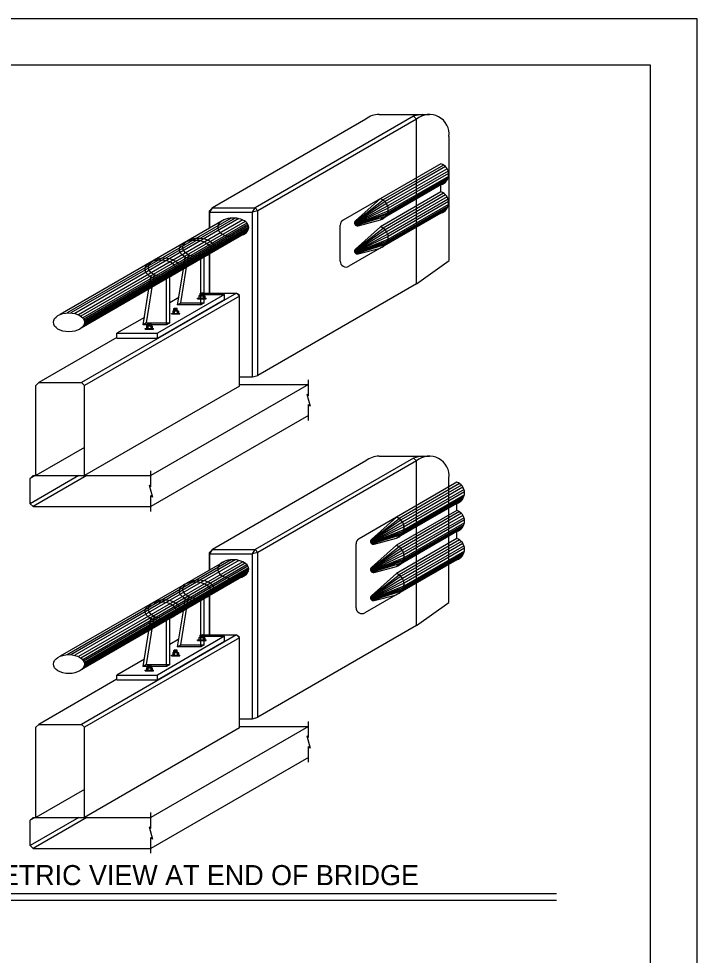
# Model space of a CAD drawing. Extents: x 2 to 71, y 0 to 45.
# Drawn here: x 28.71 to 36, y 11.93 to 22 of the extents above; entities that cross this region are included whole.
import ezdxf

# ---------------------------------------------------------------- set-up
doc = ezdxf.new("R2010")
doc.units = 0
doc.layers.add('Level 1', color=7, linetype='Continuous')

msp = doc.modelspace()

# ---------------------------------------------------------------- linework, layer by layer
at = {"layer": 'Level 1'}
for p, q in [((36, 22), (2, 22)), ((36, 0), (36, 22)), ((35.499, 21.499), (4.001, 21.499)), ((35.499, 0.501), (35.499, 21.499)), ((32.951, 20.951), (31.246, 19.967)), ((32.579, 20.971), (33.123, 20.971)), ((32.951, 20.951), (32.982, 20.92)), ((32.438, 20.92), (30.787, 19.967)), ((32.982, 20.92), (31.277, 19.936)), ((32.982, 20.29), (32.982, 20.92)), ((33.332, 19.399), (33.332, 20.734)), ((33.243, 20.441), (32.192, 19.834)), ((33.272, 20.427), (32.622, 20.052)), ((33.293, 20.41), (32.643, 20.035)), ((33.31, 20.388), (32.66, 20.013)), ((33.322, 20.362), (32.672, 19.987)), ((33.298, 20.249), (32.649, 19.874)), ((33.312, 20.269), (32.663, 19.894)), ((33.32, 20.286), (32.67, 19.911)), ((33.325, 20.305), (32.675, 19.93)), ((33.326, 20.337), (32.677, 19.962)), ((32.982, 19.759), (32.982, 20.29)), ((33.244, 20.213), (32.594, 19.838)), ((33.243, 20.138), (32.594, 19.763)), ((33.243, 20.138), (33.243, 20.213)), ((32.318, 19.814), (32.622, 20.052)), ((32.326, 19.826), (32.594, 20.066)), ((33.272, 20.124), (32.622, 19.749)), ((33.293, 20.107), (32.643, 19.732)), ((33.31, 20.085), (32.66, 19.71)), ((33.322, 20.059), (32.672, 19.684)), ((30.756, 19.936), (30.787, 19.967)), ((30.76, 19.92), (30.787, 19.967)), ((30.787, 19.967), (31.246, 19.967)), ((31.219, 19.92), (31.246, 19.967)), ((31.277, 19.936), (31.246, 19.967)), ((32.643, 20.035), (32.316, 19.808)), ((32.66, 20.013), (32.316, 19.802)), ((32.672, 19.987), (32.317, 19.797)), ((32.677, 19.962), (32.318, 19.793)), ((33.298, 19.946), (32.649, 19.571)), ((33.312, 19.966), (32.663, 19.591)), ((33.32, 19.983), (32.67, 19.608)), ((33.325, 20.002), (32.675, 19.627)), ((33.326, 20.035), (32.677, 19.66)), ((30.918, 19.84), (29.152, 18.821)), ((30.991, 19.857), (29.225, 18.837)), ((31.031, 19.857), (29.264, 18.837)), ((31.073, 19.851), (29.307, 18.831)), ((31.113, 19.837), (29.347, 18.817)), ((30.76, 19.92), (30.756, 19.936)), ((30.756, 19.747), (30.756, 19.936)), ((30.76, 19.92), (31.219, 19.92)), ((30.76, 19.749), (30.76, 19.92)), ((31.277, 19.936), (31.219, 19.92)), ((31.219, 18.149), (31.219, 19.92)), ((31.277, 18.165), (31.277, 19.936)), ((33.243, 19.91), (32.255, 19.339)), ((32.675, 19.93), (32.321, 19.787)), ((32.67, 19.911), (32.323, 19.784)), ((32.663, 19.894), (32.326, 19.781)), ((32.649, 19.874), (32.334, 19.777)), ((32.354, 19.775), (32.594, 19.838)), ((31.14, 19.821), (29.374, 18.801)), ((31.159, 19.803), (29.393, 18.783)), ((31.17, 19.788), (29.403, 18.768)), ((31.175, 19.737), (29.408, 18.717)), ((31.176, 19.772), (29.409, 18.752)), ((31.177, 19.746), (29.41, 18.726)), ((31.178, 19.76), (29.411, 18.74)), ((31.178, 19.753), (29.411, 18.733)), ((32.161, 19.393), (32.161, 19.78)), ((32.318, 19.511), (32.622, 19.749)), ((32.326, 19.523), (32.594, 19.763)), ((32.982, 19.149), (32.982, 19.759)), ((31.144, 19.695), (29.378, 18.675)), ((31.164, 19.715), (29.397, 18.696)), ((31.17, 19.725), (29.403, 18.706)), ((32.643, 19.732), (32.316, 19.505)), ((32.66, 19.71), (32.316, 19.499)), ((32.672, 19.684), (32.317, 19.494)), ((32.677, 19.66), (32.318, 19.49)), ((32.675, 19.627), (32.321, 19.485)), ((32.67, 19.608), (32.323, 19.482)), ((32.663, 19.591), (32.326, 19.479)), ((32.649, 19.571), (32.334, 19.474)), ((32.354, 19.472), (32.594, 19.535)), ((30.449, 18.944), (30.532, 19.461)), ((30.475, 19.309), (30.496, 19.44)), ((30.699, 18.944), (30.699, 19.446)), ((30.756, 19.05), (30.756, 19.471)), ((30.76, 19.05), (30.76, 19.473)), ((30.663, 18.923), (30.663, 19.425)), ((32.982, 19.149), (33.332, 19.399)), ((30.079, 18.73), (30.162, 19.247)), ((30.329, 18.73), (30.329, 19.232)), ((30.413, 18.923), (30.475, 19.309)), ((30.105, 19.095), (30.126, 19.226)), ((30.293, 18.709), (30.293, 19.211)), ((32.982, 19.149), (31.277, 18.165)), ((31.047, 19.05), (29.38, 18.088)), ((30.043, 18.709), (30.105, 19.095)), ((30.919, 19.035), (30.198, 18.618)), ((30.656, 19.046), (30.662, 19.052)), ((30.656, 19.046), (30.692, 19.046)), ((30.656, 19.022), (30.656, 19.046)), ((30.662, 19.052), (30.686, 19.052)), ((30.662, 19.037), (30.686, 19.037)), ((30.692, 19.046), (30.686, 19.052)), ((30.692, 19.022), (30.692, 19.046)), ((30.699, 19.05), (31.047, 19.05)), ((30.699, 19.035), (30.919, 19.035)), ((30.919, 18.983), (30.919, 19.035)), ((31.078, 19.019), (31.047, 19.05)), ((31.047, 19.05), (31.074, 19.035)), ((31.078, 19.019), (31.074, 19.035)), ((31.078, 19.019), (29.412, 18.057)), ((30.198, 18.566), (30.919, 18.983)), ((30.426, 19.002), (30.329, 18.947)), ((30.413, 18.923), (30.449, 18.944)), ((30.449, 18.944), (30.699, 18.944)), ((30.628, 18.995), (30.72, 18.995)), ((30.628, 18.989), (30.628, 18.995)), ((30.628, 18.989), (30.72, 18.989)), ((30.643, 19.02), (30.647, 19.022)), ((30.643, 19.02), (30.643, 18.995)), ((30.647, 19.022), (30.701, 19.022)), ((30.692, 19.029), (30.656, 19.029)), ((30.658, 19.02), (30.658, 18.995)), ((30.699, 18.944), (30.663, 18.923)), ((30.689, 19.02), (30.689, 18.995)), ((30.705, 19.02), (30.701, 19.022)), ((30.705, 19.02), (30.705, 18.995)), ((30.72, 18.989), (30.72, 18.995)), ((31.078, 18.05), (31.078, 19.019)), ((30.346, 18.832), (30.438, 18.832)), ((30.346, 18.826), (30.346, 18.832)), ((30.361, 18.857), (30.365, 18.859)), ((30.361, 18.857), (30.361, 18.832)), ((30.365, 18.859), (30.419, 18.859)), ((30.374, 18.883), (30.38, 18.889)), ((30.374, 18.883), (30.41, 18.883)), ((30.374, 18.859), (30.374, 18.883)), ((30.41, 18.866), (30.374, 18.866)), ((30.376, 18.857), (30.376, 18.832)), ((30.38, 18.889), (30.404, 18.889)), ((30.38, 18.875), (30.404, 18.875)), ((30.41, 18.883), (30.404, 18.889)), ((30.407, 18.857), (30.407, 18.832)), ((30.41, 18.859), (30.41, 18.883)), ((30.663, 18.923), (30.413, 18.923)), ((30.423, 18.857), (30.419, 18.859)), ((30.423, 18.857), (30.423, 18.832)), ((30.438, 18.826), (30.438, 18.832)), ((30.056, 18.789), (29.76, 18.618)), ((30.079, 18.73), (30.043, 18.709)), ((30.079, 18.73), (30.329, 18.73)), ((30.329, 18.73), (30.293, 18.709)), ((30.346, 18.826), (30.438, 18.826)), ((30.092, 18.709), (30.043, 18.709)), ((30.064, 18.67), (30.156, 18.67)), ((30.064, 18.664), (30.064, 18.67)), ((30.064, 18.664), (30.156, 18.664)), ((30.079, 18.694), (30.083, 18.697)), ((30.079, 18.694), (30.079, 18.67)), ((30.083, 18.697), (30.137, 18.697)), ((30.092, 18.72), (30.098, 18.726)), ((30.092, 18.72), (30.128, 18.72)), ((30.092, 18.697), (30.092, 18.72)), ((30.128, 18.703), (30.092, 18.703)), ((30.095, 18.694), (30.095, 18.67)), ((30.098, 18.726), (30.122, 18.726)), ((30.098, 18.712), (30.122, 18.712)), ((30.128, 18.72), (30.122, 18.726)), ((30.126, 18.694), (30.126, 18.67)), ((30.128, 18.697), (30.128, 18.72)), ((30.293, 18.709), (30.128, 18.709)), ((30.141, 18.694), (30.137, 18.697)), ((30.141, 18.694), (30.141, 18.67)), ((30.156, 18.664), (30.156, 18.67)), ((29.76, 18.572), (28.922, 18.088)), ((29.76, 18.566), (29.76, 18.618)), ((29.76, 18.618), (30.198, 18.618)), ((29.76, 18.566), (30.198, 18.566)), ((30.198, 18.566), (30.198, 18.618)), ((31.078, 18.149), (31.219, 18.149)), ((31.219, 18.149), (31.277, 18.165)), ((28.891, 18.057), (28.922, 18.088)), ((28.891, 17.088), (28.891, 18.057)), ((28.922, 18.088), (29.38, 18.088)), ((29.412, 18.057), (29.38, 18.088)), ((29.412, 17.088), (29.412, 18.057)), ((31.078, 18.05), (29.412, 17.088)), ((31.82, 18.066), (30.126, 17.088)), ((31.078, 18.066), (31.82, 18.066)), ((31.82, 17.947), (31.82, 18.118)), ((31.802, 17.965), (31.837, 17.834)), ((31.802, 17.965), (31.82, 17.947)), ((31.82, 17.681), (31.82, 17.851)), ((31.82, 17.851), (31.837, 17.834)), ((31.82, 17.733), (30.126, 16.755)), ((29.412, 17.389), (28.891, 17.088)), ((32.438, 17.246), (30.787, 16.293)), ((32.951, 17.277), (31.246, 16.293)), ((32.982, 17.246), (31.277, 16.261)), ((32.579, 17.297), (33.123, 17.297)), ((32.951, 17.277), (32.982, 17.246)), ((32.982, 16.767), (32.982, 17.246)), ((30.126, 16.969), (30.126, 17.14)), ((28.828, 17.057), (28.859, 17.088)), ((28.882, 17.088), (28.828, 17.057)), ((29.351, 17.088), (28.828, 16.786)), ((28.828, 16.786), (28.828, 17.057)), ((28.859, 17.088), (30.126, 17.088)), ((29.437, 17.088), (28.859, 16.755)), ((33.415, 17.017), (32.364, 16.41)), ((33.331, 16.969), (33.331, 17.06)), ((30.108, 16.987), (30.143, 16.856)), ((30.108, 16.987), (30.126, 16.969)), ((33.443, 17.003), (32.794, 16.628)), ((33.464, 16.986), (32.815, 16.611)), ((33.481, 16.964), (32.832, 16.589)), ((33.493, 16.938), (32.843, 16.563)), ((33.331, 16.135), (33.331, 16.969)), ((30.126, 16.703), (30.126, 16.873)), ((30.126, 16.873), (30.143, 16.856)), ((33.469, 16.825), (32.82, 16.45)), ((33.483, 16.845), (32.834, 16.47)), ((33.491, 16.862), (32.841, 16.487)), ((33.496, 16.881), (32.847, 16.506)), ((33.498, 16.914), (32.848, 16.539)), ((28.859, 16.755), (28.828, 16.786)), ((28.859, 16.755), (30.126, 16.755)), ((33.415, 16.789), (32.765, 16.414)), ((32.982, 15.933), (32.982, 16.767)), ((33.415, 16.714), (33.415, 16.789)), ((32.489, 16.39), (32.794, 16.628)), ((32.497, 16.402), (32.765, 16.642)), ((33.415, 16.714), (32.765, 16.339)), ((33.443, 16.701), (32.794, 16.326)), ((33.464, 16.684), (32.815, 16.309)), ((33.481, 16.661), (32.832, 16.286)), ((33.493, 16.635), (32.843, 16.26)), ((32.815, 16.611), (32.487, 16.384)), ((32.832, 16.589), (32.487, 16.378)), ((32.843, 16.563), (32.488, 16.373)), ((32.848, 16.539), (32.489, 16.369)), ((33.469, 16.522), (32.82, 16.147)), ((33.483, 16.543), (32.834, 16.168)), ((33.491, 16.56), (32.841, 16.185)), ((33.496, 16.579), (32.847, 16.204)), ((33.498, 16.611), (32.848, 16.236)), ((32.847, 16.506), (32.492, 16.364)), ((32.841, 16.487), (32.494, 16.361)), ((32.834, 16.47), (32.498, 16.358)), ((32.82, 16.45), (32.505, 16.353)), ((32.525, 16.351), (32.765, 16.414)), ((33.415, 16.486), (32.765, 16.111)), ((33.415, 16.411), (33.415, 16.486)), ((32.332, 15.667), (32.332, 16.356)), ((32.489, 16.087), (32.794, 16.326)), ((32.497, 16.1), (32.765, 16.339)), ((33.415, 16.411), (32.765, 16.036)), ((33.443, 16.398), (32.794, 16.023)), ((33.464, 16.381), (32.815, 16.006)), ((33.481, 16.358), (32.832, 15.983)), ((33.493, 16.333), (32.843, 15.958)), ((30.756, 16.261), (30.787, 16.293)), ((30.76, 16.246), (30.756, 16.261)), ((30.756, 16.073), (30.756, 16.261)), ((30.76, 16.246), (30.787, 16.293)), ((30.76, 16.246), (31.218, 16.246)), ((30.76, 16.075), (30.76, 16.246)), ((30.787, 16.293), (31.246, 16.293)), ((31.218, 16.246), (31.246, 16.293)), ((31.277, 16.261), (31.218, 16.246)), ((31.218, 14.475), (31.218, 16.246)), ((31.277, 16.261), (31.246, 16.293)), ((31.277, 14.491), (31.277, 16.261)), ((32.815, 16.309), (32.487, 16.082)), ((32.832, 16.286), (32.487, 16.076)), ((32.843, 16.26), (32.488, 16.07)), ((32.848, 16.236), (32.489, 16.066)), ((33.469, 16.219), (32.82, 15.844)), ((33.483, 16.24), (32.834, 15.865)), ((33.491, 16.257), (32.841, 15.882)), ((33.496, 16.276), (32.847, 15.901)), ((33.498, 16.308), (32.848, 15.933)), ((30.918, 16.166), (29.152, 15.146)), ((30.991, 16.183), (29.225, 15.163)), ((31.031, 16.183), (29.264, 15.163)), ((31.073, 16.176), (29.307, 15.156)), ((31.113, 16.162), (29.347, 15.142)), ((31.14, 16.146), (29.374, 15.127)), ((31.159, 16.128), (29.393, 15.109)), ((31.17, 16.113), (29.403, 15.094)), ((33.415, 16.183), (32.426, 15.612)), ((32.847, 16.204), (32.492, 16.061)), ((32.841, 16.185), (32.494, 16.058)), ((32.834, 16.168), (32.498, 16.055)), ((32.82, 16.147), (32.505, 16.05)), ((32.525, 16.048), (32.765, 16.111)), ((33.331, 15.725), (33.331, 16.135)), ((31.144, 16.021), (29.378, 15.001)), ((31.164, 16.041), (29.397, 15.021)), ((31.17, 16.051), (29.403, 15.031)), ((31.175, 16.062), (29.408, 15.043)), ((31.176, 16.097), (29.409, 15.078)), ((31.177, 16.071), (29.41, 15.052)), ((31.178, 16.085), (29.411, 15.066)), ((31.178, 16.079), (29.411, 15.059)), ((32.489, 15.785), (32.794, 16.023)), ((32.497, 15.797), (32.765, 16.036)), ((32.815, 16.006), (32.487, 15.779)), ((32.832, 15.983), (32.487, 15.773)), ((32.843, 15.958), (32.488, 15.767)), ((32.848, 15.933), (32.489, 15.763)), ((32.982, 15.475), (32.982, 15.933)), ((32.847, 15.901), (32.492, 15.758)), ((32.841, 15.882), (32.494, 15.755)), ((32.834, 15.865), (32.498, 15.752)), ((32.82, 15.844), (32.505, 15.747)), ((32.525, 15.745), (32.765, 15.808)), ((30.449, 15.269), (30.532, 15.786)), ((30.475, 15.635), (30.496, 15.765)), ((30.663, 15.248), (30.663, 15.751)), ((30.699, 15.269), (30.699, 15.772)), ((30.756, 15.376), (30.756, 15.797)), ((30.76, 15.376), (30.76, 15.799)), ((32.982, 15.475), (33.331, 15.725)), ((30.413, 15.248), (30.475, 15.635)), ((30.079, 15.056), (30.162, 15.573)), ((30.105, 15.421), (30.126, 15.552)), ((30.293, 15.035), (30.293, 15.537)), ((30.329, 15.056), (30.329, 15.558)), ((30.043, 15.035), (30.105, 15.421)), ((32.982, 15.475), (31.277, 14.491)), ((31.047, 15.376), (29.38, 14.414)), ((31.078, 15.345), (29.411, 14.382)), ((30.919, 15.361), (30.198, 14.944)), ((30.198, 14.892), (30.919, 15.308)), ((30.426, 15.328), (30.329, 15.272)), ((30.628, 15.321), (30.719, 15.321)), ((30.628, 15.315), (30.628, 15.321)), ((30.628, 15.315), (30.719, 15.315)), ((30.643, 15.345), (30.647, 15.348)), ((30.643, 15.345), (30.643, 15.321)), ((30.647, 15.348), (30.701, 15.348)), ((30.656, 15.372), (30.662, 15.377)), ((30.656, 15.372), (30.692, 15.372)), ((30.656, 15.348), (30.656, 15.372)), ((30.692, 15.355), (30.656, 15.355)), ((30.658, 15.345), (30.658, 15.321)), ((30.662, 15.377), (30.686, 15.377)), ((30.662, 15.363), (30.686, 15.363)), ((30.692, 15.372), (30.686, 15.377)), ((30.689, 15.345), (30.689, 15.321)), ((30.692, 15.348), (30.692, 15.372)), ((30.699, 15.376), (31.047, 15.376)), ((30.699, 15.361), (30.919, 15.361)), ((30.705, 15.345), (30.701, 15.348)), ((30.705, 15.345), (30.705, 15.321)), ((30.719, 15.315), (30.719, 15.321)), ((30.919, 15.308), (30.919, 15.361)), ((31.078, 15.345), (31.047, 15.376)), ((31.047, 15.376), (31.074, 15.36)), ((31.078, 15.345), (31.074, 15.36)), ((31.078, 14.376), (31.078, 15.345)), ((30.374, 15.209), (30.38, 15.215)), ((30.374, 15.209), (30.41, 15.209)), ((30.374, 15.185), (30.374, 15.209)), ((30.38, 15.215), (30.404, 15.215)), ((30.41, 15.209), (30.404, 15.215)), ((30.41, 15.185), (30.41, 15.209)), ((30.413, 15.248), (30.449, 15.269)), ((30.663, 15.248), (30.413, 15.248)), ((30.449, 15.269), (30.699, 15.269)), ((30.699, 15.269), (30.663, 15.248)), ((30.056, 15.115), (29.76, 14.944)), ((30.346, 15.158), (30.437, 15.158)), ((30.346, 15.152), (30.346, 15.158)), ((30.346, 15.152), (30.437, 15.152)), ((30.361, 15.183), (30.365, 15.185)), ((30.361, 15.183), (30.361, 15.158)), ((30.365, 15.185), (30.419, 15.185)), ((30.41, 15.192), (30.374, 15.192)), ((30.376, 15.183), (30.376, 15.158)), ((30.38, 15.2), (30.404, 15.2)), ((30.407, 15.183), (30.407, 15.158)), ((30.423, 15.183), (30.419, 15.185)), ((30.423, 15.183), (30.423, 15.158)), ((30.437, 15.152), (30.437, 15.158)), ((30.079, 15.056), (30.043, 15.035)), ((30.092, 15.035), (30.043, 15.035)), ((30.079, 15.056), (30.329, 15.056)), ((30.079, 15.02), (30.083, 15.022)), ((30.079, 15.02), (30.079, 14.995)), ((30.083, 15.022), (30.137, 15.022)), ((30.092, 15.046), (30.098, 15.052)), ((30.092, 15.046), (30.128, 15.046)), ((30.092, 15.022), (30.092, 15.046)), ((30.128, 15.029), (30.092, 15.029)), ((30.095, 15.02), (30.095, 14.995)), ((30.098, 15.052), (30.122, 15.052)), ((30.098, 15.038), (30.122, 15.038)), ((30.128, 15.046), (30.122, 15.052)), ((30.125, 15.02), (30.125, 14.995)), ((30.128, 15.022), (30.128, 15.046)), ((30.293, 15.035), (30.128, 15.035)), ((30.141, 15.02), (30.137, 15.022)), ((30.141, 15.02), (30.141, 14.995)), ((30.329, 15.056), (30.293, 15.035)), ((29.76, 14.892), (29.76, 14.944)), ((29.76, 14.944), (30.198, 14.944)), ((30.064, 14.995), (30.156, 14.995)), ((30.064, 14.989), (30.064, 14.995)), ((30.064, 14.989), (30.156, 14.989)), ((30.156, 14.989), (30.156, 14.995)), ((30.198, 14.892), (30.198, 14.944)), ((29.76, 14.898), (28.922, 14.414)), ((29.76, 14.892), (30.198, 14.892)), ((28.891, 14.382), (28.922, 14.414)), ((28.922, 14.414), (29.38, 14.414)), ((29.411, 14.382), (29.38, 14.414)), ((31.078, 14.475), (31.218, 14.475)), ((31.218, 14.475), (31.277, 14.491)), ((31.82, 14.273), (31.82, 14.444)), ((28.891, 13.414), (28.891, 14.382)), ((29.411, 13.414), (29.411, 14.382)), ((31.078, 14.376), (29.411, 13.414)), ((31.82, 14.392), (30.126, 13.414)), ((31.078, 14.392), (31.82, 14.392)), ((31.802, 14.291), (31.837, 14.159)), ((31.802, 14.291), (31.82, 14.273)), ((31.82, 14.006), (31.82, 14.177)), ((31.82, 14.177), (31.837, 14.159)), ((31.82, 14.058), (30.126, 13.08)), ((29.411, 13.714), (28.891, 13.414)), ((28.828, 13.382), (28.859, 13.414)), ((28.882, 13.414), (28.828, 13.382)), ((29.351, 13.414), (28.828, 13.112)), ((28.859, 13.414), (30.126, 13.414)), ((29.437, 13.414), (28.859, 13.08)), ((30.126, 13.295), (30.126, 13.466)), ((28.828, 13.112), (28.828, 13.382)), ((30.108, 13.313), (30.143, 13.181)), ((30.108, 13.313), (30.126, 13.295)), ((30.126, 13.028), (30.126, 13.199)), ((30.126, 13.199), (30.143, 13.181)), ((28.859, 13.08), (28.828, 13.112)), ((28.859, 13.08), (30.126, 13.08)), ((27.743, 12.596), (34.488, 12.596)), ((27.743, 12.523), (34.488, 12.523))]:
    msp.add_line(p, q, dxfattribs=at)
for centre, radius, start, end in [((32.576, 20.759), 0.212, 89.3076, 130.6669), ((33.086, 20.538), 0.435, 94.8699, 108.1222), ((33.12, 20.759), 0.212, 353.1753, 130.6669), ((33.208, 20.327), 0.119, 287.5869, 72.4131), ((33.208, 20.024), 0.119, 287.5869, 72.4131), ((32.558, 19.952), 0.119, 287.5869, 72.4131), ((32.224, 19.78), 0.0625, 119.9981, 180), ((32.346, 19.804), 0.03, 131.7503, 284.6755), ((32.558, 19.649), 0.119, 287.5869, 72.4131), ((32.346, 19.501), 0.03, 131.7503, 284.6755), ((32.224, 19.393), 0.0625, 180, 299.9981), ((30.651, 19.009), 0.0135, 54.7169, 125.2971), ((30.674, 18.968), 0.0537, 73.1667, 106.8333), ((30.697, 19.009), 0.0135, 54.7029, 125.2971), ((30.369, 18.846), 0.0135, 54.7169, 125.2971), ((30.392, 18.806), 0.0537, 73.1667, 106.8333), ((30.415, 18.846), 0.0135, 54.7029, 125.2971), ((30.087, 18.683), 0.0135, 54.7169, 125.2971), ((30.11, 18.643), 0.0537, 73.1667, 106.8333), ((30.133, 18.683), 0.0135, 54.7029, 125.2971), ((32.576, 17.085), 0.212, 89.3076, 130.6669), ((33.086, 16.864), 0.435, 94.8699, 108.1222), ((33.12, 17.085), 0.212, 353.1753, 130.6669), ((33.379, 16.903), 0.119, 287.5869, 72.4131), ((32.729, 16.528), 0.119, 287.5869, 72.4131), ((33.379, 16.6), 0.119, 287.5869, 72.4131), ((32.395, 16.356), 0.0625, 119.9981, 180), ((32.517, 16.38), 0.03, 131.7503, 284.6755), ((32.729, 16.225), 0.119, 287.5869, 72.4131), ((33.379, 16.297), 0.119, 287.5869, 72.4131), ((32.517, 16.077), 0.03, 131.7503, 284.6755), ((32.729, 15.922), 0.119, 287.5869, 72.4131), ((32.517, 15.774), 0.03, 131.7503, 284.6755), ((32.395, 15.667), 0.0625, 180, 299.9981), ((30.651, 15.334), 0.0135, 54.7169, 125.2971), ((30.674, 15.294), 0.0537, 73.1667, 106.8333), ((30.697, 15.334), 0.0135, 54.7029, 125.2971), ((30.369, 15.172), 0.0135, 54.7169, 125.2971), ((30.392, 15.131), 0.0537, 73.1667, 106.8333), ((30.415, 15.172), 0.0135, 54.7029, 125.2971), ((30.087, 15.009), 0.0135, 54.7169, 125.2971), ((30.11, 14.969), 0.0537, 73.1667, 106.8333), ((30.133, 15.009), 0.0135, 54.7029, 125.2971)]:
    msp.add_arc(centre, radius, start, end, dxfattribs=at)
for centre, start_param, end_param in [((31.011, 19.756), 5.303779, 8.778846), ((31.011, 19.756), 2.495661, 5.303779), ((31.011, 16.082), 2.495661, 5.303779), ((31.011, 16.082), 5.303779, 8.778846)]:
    msp.add_ellipse(centre, major_axis=(0.167, 0), ratio=0.60925, start_param=start_param, end_param=end_param, dxfattribs=at)
for centre in [(30.637, 19.54), (30.6, 19.519), (30.231, 19.306), (30.267, 19.326), (29.245, 18.736), (30.6, 15.845), (30.637, 15.866), (30.231, 15.631), (30.267, 15.652), (29.245, 15.062)]:
    msp.add_ellipse(centre, major_axis=(0.167, 0), ratio=0.60925, dxfattribs=at)

# ---------------------------------------------------------------- texts
msp.add_text('ISOMETRIC VIEW AT END OF BRIDGE', height=0.216, dxfattribs=at).set_placement((27.776, 12.685))

doc.saveas('drawing.dxf')
